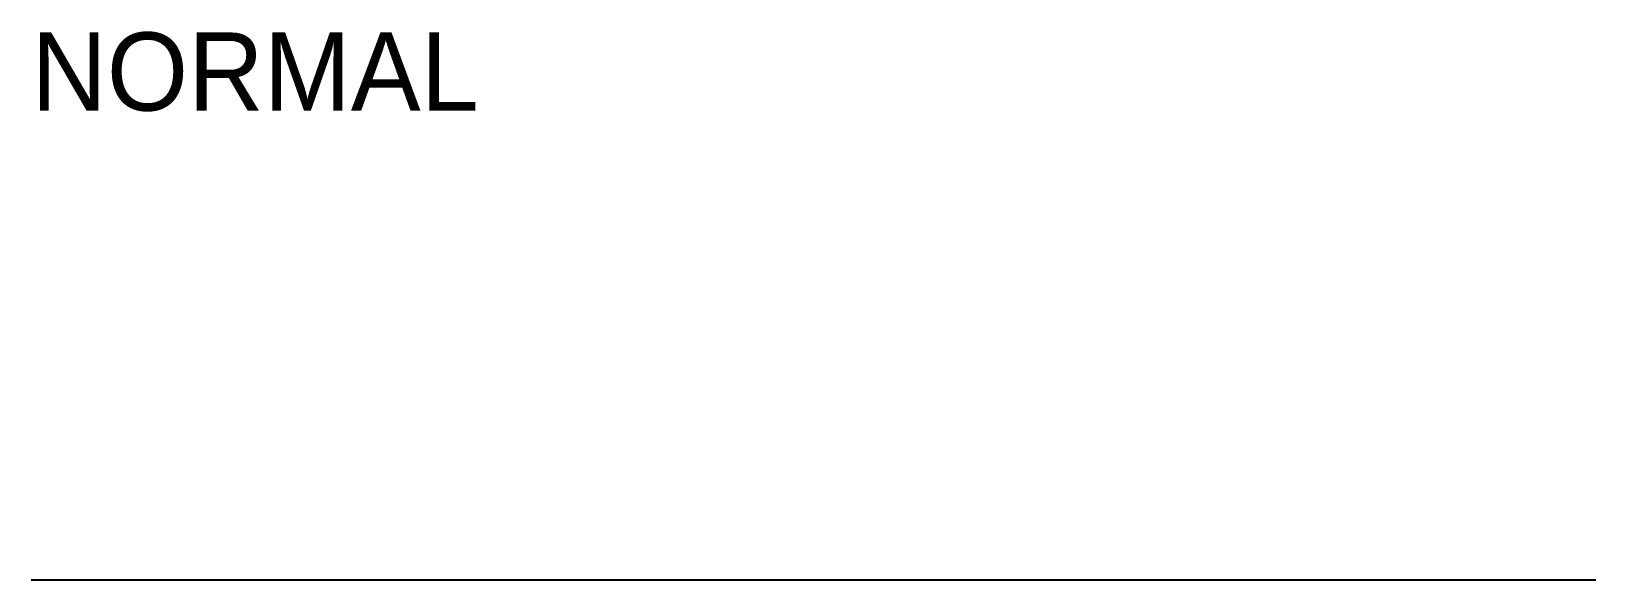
# Model space of a CAD drawing. Header units: metres. Extents: x 0 to 100, y 0 to 35.
import ezdxf

# ---------------------------------------------------------------- set-up
doc = ezdxf.new("R2010")
doc.units = ezdxf.units.M

msp = doc.modelspace()

# ---------------------------------------------------------------- linework, layer by layer
msp.add_line((0, 0), (100, 0))

# ---------------------------------------------------------------- texts
msp.add_text('NORMAL', height=5).set_placement((0, 30))

doc.saveas('drawing.dxf')
